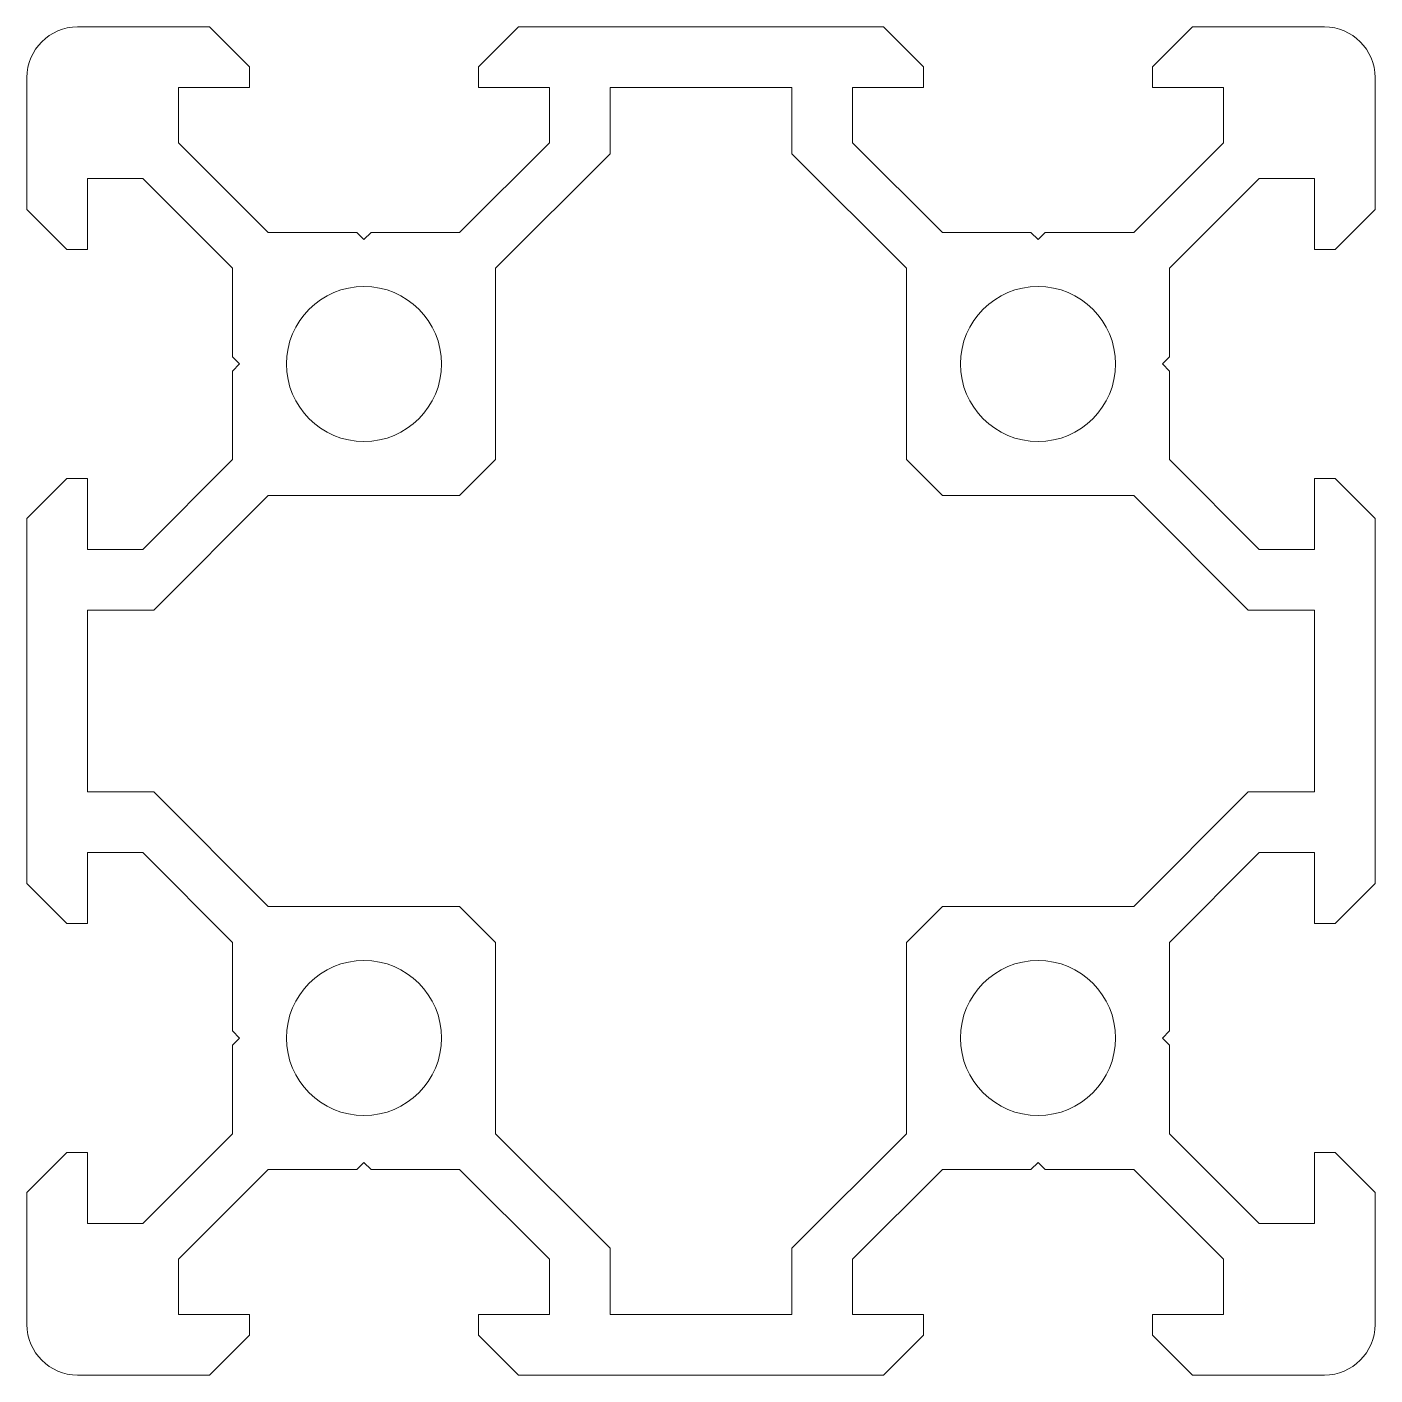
# Model space of a CAD drawing. Header units: millimetres. Extents: x -20 to 20, y -20 to 20.
import ezdxf

# ---------------------------------------------------------------- set-up
doc = ezdxf.new("R2010")
doc.units = ezdxf.units.MM

msp = doc.modelspace()

# ---------------------------------------------------------------- linework, layer by layer
at = {"color": 7, "linetype": 'Continuous', "lineweight": 15}
for p, q in [((13.395, 18.815), (14.58, 20)), ((18.5, 20), (14.58, 20)), ((-14.58, 20), (-18.5, 20)), ((-13.395, 18.815), (-14.58, 20)), ((-6.605, 18.815), (-5.42, 20)), ((5.42, 20), (-5.42, 20)), ((6.605, 18.815), (5.42, 20)), ((-13.395, 18.2), (-13.395, 18.815)), ((-6.605, 18.2), (-6.605, 18.815)), ((6.605, 18.2), (6.605, 18.815)), ((13.395, 18.2), (13.395, 18.815)), ((-20, 14.58), (-20, 18.5)), ((20, 14.58), (20, 18.5)), ((-15.5, 16.561), (-15.5, 18.2)), ((-15.5, 18.2), (-13.395, 18.2)), ((-4.5, 18.2), (-6.605, 18.2)), ((-4.5, 16.561), (-4.5, 18.2)), ((-2.7, 18.2), (-2.7, 16.239)), ((2.7, 18.2), (-2.7, 18.2)), ((2.7, 18.2), (2.7, 16.239)), ((4.5, 16.561), (4.5, 18.2)), ((4.5, 18.2), (6.605, 18.2)), ((15.5, 18.2), (13.395, 18.2)), ((15.5, 16.561), (15.5, 18.2)), ((-12.839, 13.9), (-15.5, 16.561)), ((-7.161, 13.9), (-4.5, 16.561)), ((7.161, 13.9), (4.5, 16.561)), ((12.839, 13.9), (15.5, 16.561)), ((-2.7, 16.239), (-6.1, 12.839)), ((2.7, 16.239), (6.1, 12.839)), ((-18.2, 15.5), (-18.2, 13.395)), ((-16.561, 15.5), (-18.2, 15.5)), ((-13.9, 12.839), (-16.561, 15.5)), ((13.9, 12.839), (16.561, 15.5)), ((16.561, 15.5), (18.2, 15.5)), ((18.2, 15.5), (18.2, 13.395)), ((-18.815, 13.395), (-20, 14.58)), ((18.815, 13.395), (20, 14.58)), ((-10.21, 13.9), (-12.839, 13.9)), ((-10, 13.69), (-10.21, 13.9)), ((-10, 13.69), (-9.79, 13.9)), ((-9.79, 13.9), (-7.161, 13.9)), ((9.79, 13.9), (7.161, 13.9)), ((10, 13.69), (9.79, 13.9)), ((10, 13.69), (10.21, 13.9)), ((10.21, 13.9), (12.839, 13.9)), ((-18.2, 13.395), (-18.815, 13.395)), ((18.2, 13.395), (18.815, 13.395)), ((-13.9, 10.21), (-13.9, 12.839)), ((-6.1, 12.839), (-6.1, 7.161)), ((6.1, 12.839), (6.1, 7.161)), ((13.9, 10.21), (13.9, 12.839)), ((-13.69, 10), (-13.9, 10.21)), ((13.69, 10), (13.9, 10.21)), ((-13.69, 10), (-13.9, 9.79)), ((-13.9, 9.79), (-13.9, 7.161)), ((13.69, 10), (13.9, 9.79)), ((13.9, 9.79), (13.9, 7.161)), ((-13.9, 7.161), (-16.561, 4.5)), ((-7.161, 6.1), (-6.1, 7.161)), ((6.1, 7.161), (7.161, 6.1)), ((13.9, 7.161), (16.561, 4.5)), ((-18.815, 6.605), (-20, 5.42)), ((-18.2, 6.605), (-18.815, 6.605)), ((-18.2, 4.5), (-18.2, 6.605)), ((18.2, 6.605), (18.815, 6.605)), ((18.2, 4.5), (18.2, 6.605)), ((18.815, 6.605), (20, 5.42)), ((-16.239, 2.7), (-12.839, 6.1)), ((-12.839, 6.1), (-7.161, 6.1)), ((12.839, 6.1), (7.161, 6.1)), ((16.239, 2.7), (12.839, 6.1)), ((-20, -5.42), (-20, 5.42)), ((20, -5.42), (20, 5.42)), ((-16.561, 4.5), (-18.2, 4.5)), ((16.561, 4.5), (18.2, 4.5)), ((-18.2, -2.7), (-18.2, 2.7)), ((-18.2, 2.7), (-16.239, 2.7)), ((18.2, 2.7), (16.239, 2.7)), ((18.2, -2.7), (18.2, 2.7)), ((-18.2, -2.7), (-16.239, -2.7)), ((-16.239, -2.7), (-12.839, -6.1)), ((16.239, -2.7), (12.839, -6.1)), ((18.2, -2.7), (16.239, -2.7)), ((-18.2, -4.5), (-18.2, -6.605)), ((-16.561, -4.5), (-18.2, -4.5)), ((-13.9, -7.161), (-16.561, -4.5)), ((13.9, -7.161), (16.561, -4.5)), ((16.561, -4.5), (18.2, -4.5)), ((18.2, -4.5), (18.2, -6.605)), ((-18.815, -6.605), (-20, -5.42)), ((18.815, -6.605), (20, -5.42)), ((-12.839, -6.1), (-7.161, -6.1)), ((-6.1, -7.161), (-7.161, -6.1)), ((7.161, -6.1), (6.1, -7.161)), ((12.839, -6.1), (7.161, -6.1)), ((-18.2, -6.605), (-18.815, -6.605)), ((18.2, -6.605), (18.815, -6.605)), ((-13.9, -9.79), (-13.9, -7.161)), ((-6.1, -12.839), (-6.1, -7.161)), ((6.1, -12.839), (6.1, -7.161)), ((13.9, -9.79), (13.9, -7.161)), ((-13.69, -10), (-13.9, -9.79)), ((13.69, -10), (13.9, -9.79)), ((13.69, -10), (13.9, -10.21)), ((-13.69, -10), (-13.9, -10.21)), ((-13.9, -10.21), (-13.9, -12.839)), ((13.9, -10.21), (13.9, -12.839)), ((-13.9, -12.839), (-16.561, -15.5)), ((-2.7, -16.239), (-6.1, -12.839)), ((2.7, -16.239), (6.1, -12.839)), ((13.9, -12.839), (16.561, -15.5)), ((-18.815, -13.395), (-20, -14.58)), ((-18.2, -13.395), (-18.815, -13.395)), ((-18.2, -15.5), (-18.2, -13.395)), ((18.2, -13.395), (18.815, -13.395)), ((18.2, -15.5), (18.2, -13.395)), ((18.815, -13.395), (20, -14.58)), ((-12.839, -13.9), (-15.5, -16.561)), ((-10.21, -13.9), (-12.839, -13.9)), ((-10, -13.69), (-10.21, -13.9)), ((-10, -13.69), (-9.79, -13.9)), ((-9.79, -13.9), (-7.161, -13.9)), ((-7.161, -13.9), (-4.5, -16.561)), ((7.161, -13.9), (4.5, -16.561)), ((9.79, -13.9), (7.161, -13.9)), ((10, -13.69), (9.79, -13.9)), ((10, -13.69), (10.21, -13.9)), ((10.21, -13.9), (12.839, -13.9)), ((12.839, -13.9), (15.5, -16.561)), ((-20, -18.5), (-20, -14.58)), ((20, -18.5), (20, -14.58)), ((-16.561, -15.5), (-18.2, -15.5)), ((16.561, -15.5), (18.2, -15.5)), ((-2.7, -18.2), (-2.7, -16.239)), ((2.7, -18.2), (2.7, -16.239)), ((-15.5, -16.561), (-15.5, -18.2)), ((-4.5, -16.561), (-4.5, -18.2)), ((4.5, -16.561), (4.5, -18.2)), ((15.5, -16.561), (15.5, -18.2)), ((-15.5, -18.2), (-13.395, -18.2)), ((-13.395, -18.2), (-13.395, -18.815)), ((-4.5, -18.2), (-6.605, -18.2)), ((-6.605, -18.2), (-6.605, -18.815)), ((2.7, -18.2), (-2.7, -18.2)), ((4.5, -18.2), (6.605, -18.2)), ((6.605, -18.2), (6.605, -18.815)), ((15.5, -18.2), (13.395, -18.2)), ((13.395, -18.2), (13.395, -18.815)), ((-13.395, -18.815), (-14.58, -20)), ((-6.605, -18.815), (-5.42, -20)), ((6.605, -18.815), (5.42, -20)), ((13.395, -18.815), (14.58, -20)), ((-14.58, -20), (-18.5, -20)), ((5.42, -20), (-5.42, -20)), ((18.5, -20), (14.58, -20))]:
    msp.add_line(p, q, dxfattribs=at)
for centre in [(-10, 10), (10, 10), (-10, -10), (10, -10)]:
    msp.add_circle(centre, 2.3, dxfattribs=at)
for centre, start, end in [((18.5, 18.5), 0, 90), ((-18.5, 18.5), 90, 180), ((-18.5, -18.5), 180, 270), ((18.5, -18.5), 270, 0)]:
    msp.add_arc(centre, 1.5, start, end, dxfattribs=at)

doc.saveas('drawing.dxf')
